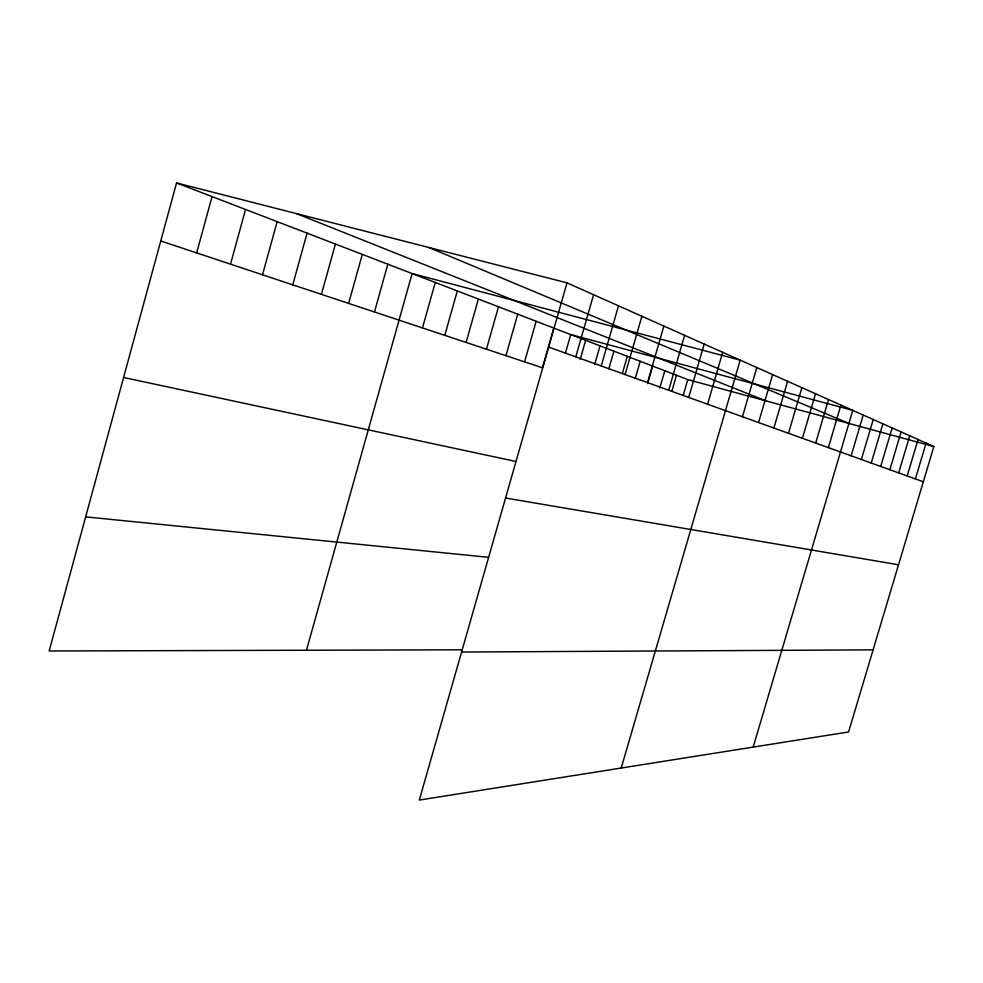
<?xml version="1.0" encoding="UTF-8"?>
<svg xmlns="http://www.w3.org/2000/svg" width="983" height="983" viewBox="0 0 983 983"><rect width="100%" height="100%" fill="white"/><g stroke="black" fill="none" stroke-linecap="round" stroke-linejoin="round"><path stroke-width="1.47" d="M566.994 282.834L419.323 800.064L848.575 731.966L933.85 446.552L566.994 282.834L176.547 182.936L49.15 650.992L461.949 649.8M196.661 252.914L212.058 196.6M230.526 264.169L245.541 209.477M262.51 274.785L277.157 221.642M292.762 284.837L307.077 233.143M321.429 294.359L335.412 244.042M348.633 303.403L362.297 254.388M374.474 311.98L387.83 264.206M306.463 650.242L412.123 273.557L740.211 360.134L621.207 768.042M422.469 327.929L435.26 282.453M444.783 335.35L457.316 290.943M466.102 342.428L478.365 299.041M486.462 349.186L498.492 306.77M505.938 355.662L517.734 314.179M524.59 361.855L536.153 321.269M553.81 328.052L542.469 367.802L160.745 240.982M565.385 353.315L570.742 334.576L852.789 410.378L753.175 747.105M575.78 356.829L593.585 294.703M580.191 359.409L585.659 340.302M594.654 364.595L600.035 345.844M601.215 365.971L618.491 305.824M608.821 368.858L613.908 351.177M622.288 373.687L627.289 356.325M625.077 374.548L641.887 316.256M635.288 378.369L640.216 361.289M647.539 382.62L663.881 326.073M647.662 383.579L652.712 366.106M659.814 387.941L664.791 370.751M668.71 390.239L684.61 335.326M671.794 391.418L676.476 375.248M683.173 395.51L687.793 379.598L176.547 182.936M688.69 397.415L704.184 344.062M707.588 404.21L722.689 352.319M742.448 416.743L756.824 367.556M758.569 422.543L772.613 374.597M773.891 428.047L787.616 381.293M788.489 433.294L801.895 387.671M802.398 438.295L815.509 393.741M815.669 443.075L828.509 399.54M828.35 447.634L840.92 405.082M851.131 455.817L863.209 415.035M861.366 459.503L873.236 419.508M871.221 463.042L882.869 423.808M880.707 466.446L892.159 427.949M889.861 469.739L901.104 431.942M898.671 472.909L909.73 435.788M907.174 475.969L918.048 439.499M915.394 478.918L926.084 443.087M461.58 652.036L873.113 649.849M85.656 516.874L488.367 557.3M505.557 498.025L898.523 564.783M123.588 377.484L515.731 461.42M687.793 379.598L933.85 446.552M548.649 347.073L923.332 481.768M296.522 213.63L765.806 400.831M428.944 247.519L849.41 423.575"/></g></svg>
